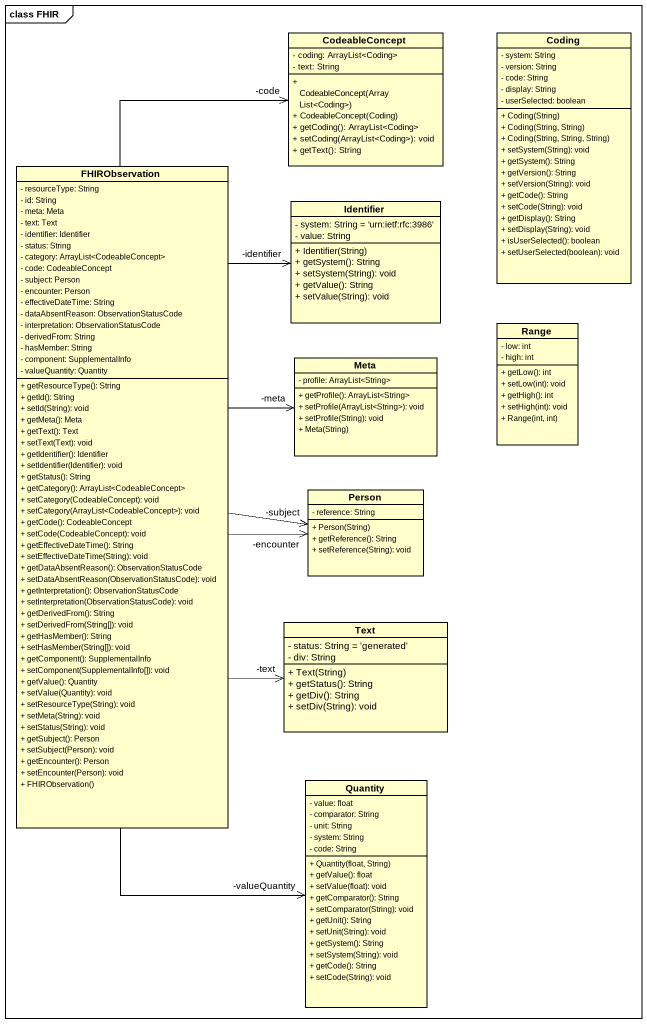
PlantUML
@startuml
mainframe class FHIR
hide circle
hide empty members
skinparam classAttributeIconSize 0
class CodeableConcept {
  - coding: ArrayList<Coding>
  - text: String
  + CodeableConcept(ArrayList<Coding>)
  + CodeableConcept(Coding)
  + getCoding(): ArrayList<Coding>
  + setCoding(ArrayList<Coding>): void
  + getText(): String
}
class Coding {
  - system: String
  - version: String
  - code: String
  - display: String
  - userSelected: boolean
  + Coding(String)
  + Coding(String, String)
  + Coding(String, String, String)
  + setSystem(String): void
  + getSystem(): String
  + getVersion(): String
  + setVersion(String): void
  + getCode(): String
  + setCode(String): void
  + getDisplay(): String
  + setDisplay(String): void
  + isUserSelected(): boolean
  + setUserSelected(boolean): void
}
class FHIRObservation {
  - resourceType: String
  - id: String
  - meta: Meta
  - text: Text
  - identifier: Identifier
  - status: String
  - category: ArrayList<CodeableConcept>
  - code: CodeableConcept
  - subject: Person
  - encounter: Person
  - effectiveDateTime: String
  - dataAbsentReason: ObservationStatusCode
  - interpretation: ObservationStatusCode
  - derivedFrom: String
  - hasMember: String
  - component: SupplementalInfo
  - valueQuantity: Quantity
  + getResourceType(): String
  + getId(): String
  + setId(String): void
  + getMeta(): Meta
  + getText(): Text
  + setText(Text): void
  + getIdentifier(): Identifier
  + setIdentifier(Identifier): void
  + getStatus(): String
  + getCategory(): ArrayList<CodeableConcept>
  + setCategory(CodeableConcept): void
  + setCategory(ArrayList<CodeableConcept>): void
  + getCode(): CodeableConcept
  + setCode(CodeableConcept): void
  + getEffectiveDateTime(): String
  + setEffectiveDateTime(String): void
  + getDataAbsentReason(): ObservationStatusCode
  + setDataAbsentReason(ObservationStatusCode): void
  + getInterpretation(): ObservationStatusCode
  + setInterpretation(ObservationStatusCode): void
  + getDerivedFrom(): String
  + setDerivedFrom(String[]): void
  + getHasMember(): String
  + setHasMember(String[]): void
  + getComponent(): SupplementalInfo
  + setComponent(SupplementalInfo[]): void
  + getValue(): Quantity
  + setValue(Quantity): void
  + setResourceType(String): void
  + setMeta(String): void
  + setStatus(String): void
  + getSubject(): Person
  + setSubject(Person): void
  + getEncounter(): Person
  + setEncounter(Person): void
  + FHIRObservation()
}
class Identifier {
  - system: String = 'urn:ietf:rfc:3986'
  - value: String
  + Identifier(String)
  + getSystem(): String
  + setSystem(String): void
  + getValue(): String
  + setValue(String): void
}
class Range {
  - low: int
  - high: int
  + getLow(): int
  + setLow(int): void
  + getHigh(): int
  + setHigh(int): void
  + Range(int, int)
}
class Meta {
  - profile: ArrayList<String>
  + getProfile(): ArrayList<String>
  + setProfile(ArrayList<String>): void
  + setProfile(String): void
  + Meta(String)
}
class "Person" as Person_ {
  - reference: String
  + Person(String)
  + getReference(): String
  + setReference(String): void
}
class Text {
  - status: String = 'generated'
  - div: String
  + Text(String)
  + getStatus(): String
  + getDiv(): String
  + setDiv(String): void
}
class Quantity {
  - value: float
  - comparator: String
  - unit: String
  - system: String
  - code: String
  + Quantity(float, String)
  + getValue(): float
  + setValue(float): void
  + getComparator(): String
  + setComparator(String): void
  + getUnit(): String
  + setUnit(String): void
  + getSystem(): String
  + setSystem(String): void
  + getCode(): String
  + setCode(String): void
}
FHIRObservation -up-> "-code" CodeableConcept
FHIRObservation -up-> "-identifier" Identifier
FHIRObservation -right-> "-meta" Meta
FHIRObservation -right-> "-encounter" Person_
FHIRObservation -right-> "-subject" Person_
FHIRObservation --> "-text" Text
FHIRObservation --> "-valueQuantity" Quantity
@enduml
